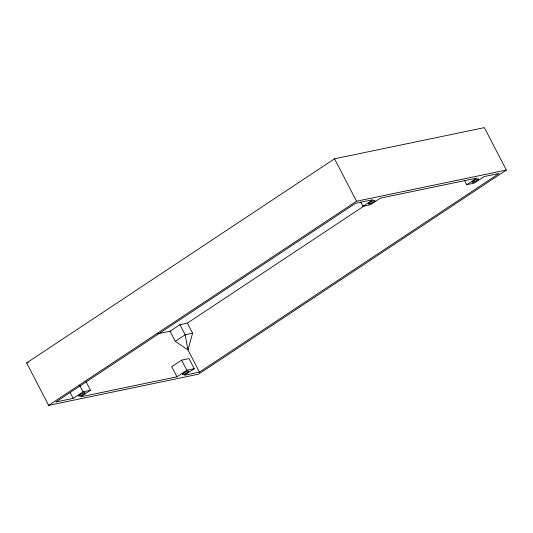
<?xml version="1.0" encoding="UTF-8"?>
<svg xmlns="http://www.w3.org/2000/svg" width="533" height="533" viewBox="0 0 533 533"><rect width="100%" height="100%" fill="white"/><g stroke="black" fill="none" stroke-linecap="round" stroke-linejoin="round"><path stroke-width="0.8" d="M157.835 333.771L170.06 331.226L179.934 324.677L187.363 323.131L192.6 333.232L187.962 349.888L199.482 372.114L499.141 173.432L484.044 176.596L474.163 183.145L466.735 184.691L464.49 180.361M360.728 201.947L362.98 206.284L372.847 199.715L355.511 203.32L55.858 401.995L73.188 398.391L83.068 391.842L90.497 390.296L86.006 381.635M26.65 362.94L334.537 158.801L484.357 127.627L506.35 170.06L198.463 374.199L48.643 405.373L26.65 362.94L28.276 362.6M48.643 405.373L356.537 201.234L506.35 170.06M187.363 323.131L364.725 205.538M90.497 390.296L80.616 396.845L176.949 376.804L186.83 370.255L194.259 368.703L189.015 358.602L181.586 360.148L171.713 366.697L176.949 376.804M170.06 331.226L175.297 341.327L185.171 334.777L192.6 333.232M466.735 184.691L476.615 178.142L380.309 198.163L370.435 204.712L362.98 206.284M194.259 368.703L184.378 375.259L199.482 372.114M175.297 341.327L187.962 349.888L185.171 334.777L179.934 324.677M334.537 158.801L356.537 201.234M181.586 360.148L186.83 370.255M79.703 385.346L83.068 391.842M70.196 392.621L73.188 398.391M184.125 374.133A3.698 0.64 -27.4 0 0 188.889 371.068A3.698 0.64 -27.4 0 0 183.785 373.06A3.698 0.64 -27.4 0 0 184.125 374.133M80.37 395.726A3.698 0.64 -27.4 0 0 85.133 392.661A3.698 0.64 -27.4 0 0 80.03 394.647A3.698 0.64 -27.4 0 0 80.37 395.726M370.042 203.653A3.698 0.64 -27.4 0 0 374.939 200.568A3.698 0.64 -27.4 0 0 369.955 202.447A3.698 0.64 -27.4 0 0 370.042 203.653M473.884 182.013A3.698 0.64 -27.4 0 0 478.674 178.948A3.698 0.64 -27.4 0 0 473.584 180.914A3.698 0.64 -27.4 0 0 473.884 182.013"/></g></svg>
